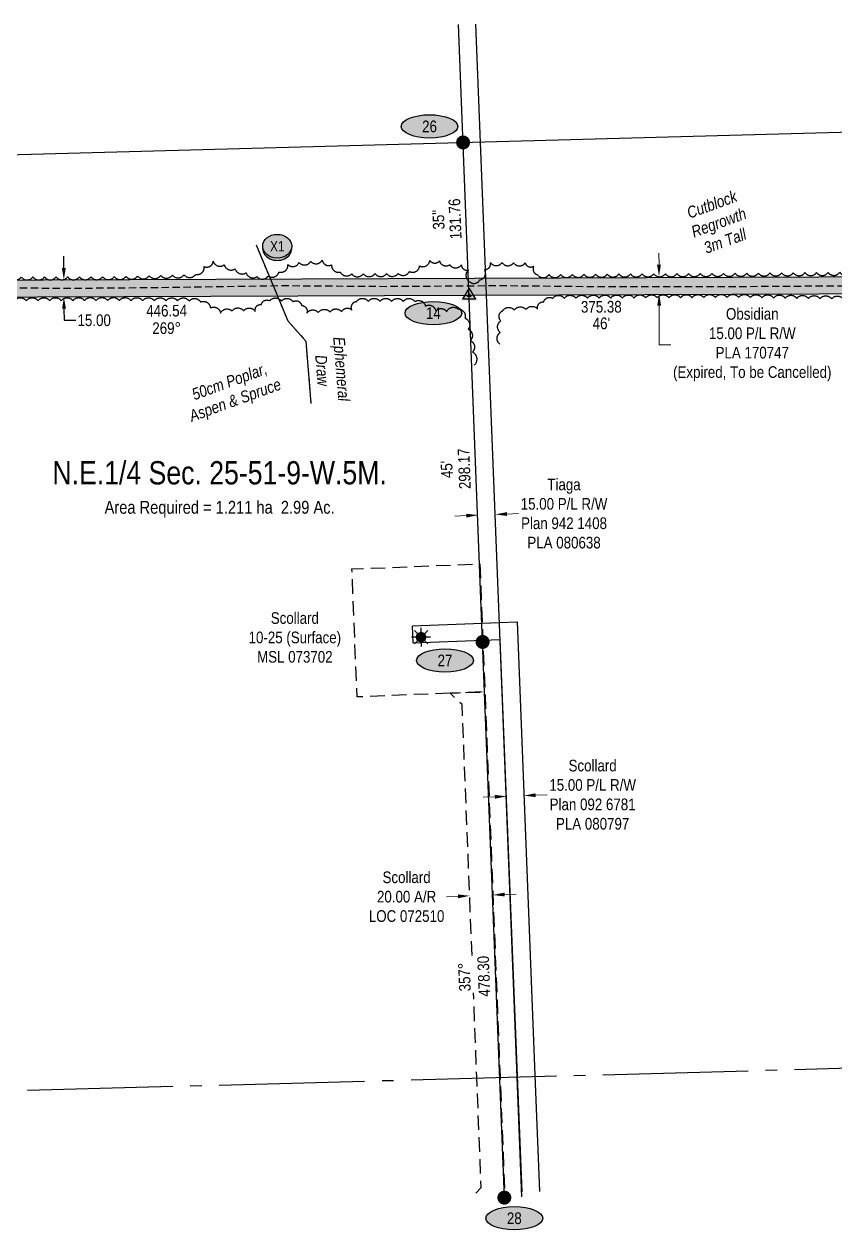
# Model space of a CAD drawing. Extents: x 615581 to 623475, y 5921655 to 5926517.
# Drawn here: x 620086 to 620783, y 5921765 to 5922802 of the extents above; entities that cross this region are included whole.
import ezdxf
from ezdxf.enums import TextEntityAlignment as Align

# ---------------------------------------------------------------- set-up
doc = ezdxf.new("R2010")
doc.units = 0
doc.header["$LTSCALE"] = 5
doc.header["$PDSIZE"] = 0.5
for name, pattern in [('0', [1, 1, 0]), ('foc-ACCESSROAD', [3.75, 2.5, -1.25]), ('foc-QUARTERLINE', [33, 25, -3, 2, -3]), ('foc-TOPO-ephemeral', [6.25, 3.125, -0.625, 0.625, -0.625, 0.625, -0.625]), ('UG_PIPE', [1.875, 1.25, -0.625])]:
    doc.linetypes.add(name, pattern=pattern)
doc.layers.get('Defpoints').update_dxf_attribs({"color": 9})
for name, color, linetype in [('AS-PIPE-UG', 44, 'UG_PIPE'), ('C-RW', 13, 'Continuous'), ('C-SYMBOL', 7, 'Continuous'), ('C-WS-S', 8, 'Continuous'), ('F-AR', 190, 'foc-ACCESSROAD'), ('F-RW', 190, 'Continuous'), ('F-WS', 190, 'foc-ACCESSROAD'), ('L-AREAREQUIRED', 7, 'Continuous'), ('L-BD', 7, 'Continuous'), ('L-BD1', 253, 'Continuous'), ('L-MON', 1, 'Continuous'), ('L-QSEC', 8, 'foc-QUARTERLINE'), ('L-SEC', 7, 'Continuous'), ('P-CROSSINGS', 250, 'Continuous'), ('P-ELEVATION', 7, 'Continuous'), ('P-PROPOSED', 10, 'Continuous'), ('P-PROPOSED-H', 21, 'Continuous'), ('P-TXT', 4, 'Continuous'), ('T-BUSH', 110, '0'), ('T-BUSH-T', 110, 'Continuous'), ('T-DRAW', 143, 'foc-TOPO-ephemeral'), ('T-WATER-T', 170, 'Continuous')]:
    doc.layers.add(name, color=color, linetype=linetype)
for name, color, linetype, lineweight in [('C-RW-T', 13, 'Continuous', 9), ('F-AR-T', 190, 'Continuous', 9), ('F-RW-T', 190, 'Continuous', 9), ('F-WS-T', 190, 'Continuous', 9), ('T-TEXT', 48, 'Continuous', 18)]:
    doc.layers.add(name, color=color, linetype=linetype, lineweight=lineweight)
doc.styles.add('100L', font='ARIALN.TTF', dxfattribs={"height": 11})
doc.styles.add('175L', font='ARIALN.TTF', dxfattribs={"height": 20})
doc.styles.add('80', font='ARIALN.TTF', dxfattribs={"height": 10})
doc.styles.add('80CG', font='ARIALN.TTF', dxfattribs={"height": 10})
doc.styles.add('80L', font='ARIALN.TTF', dxfattribs={"height": 10})
doc.styles.add('Crossing', font='ARIALN.TTF', dxfattribs={"height": 10})
doc.styles.add('foc-LtypeFont', font='ARIALN.TTF', dxfattribs={"height": 7.35})
doc.linetypes.add('foc-TOPO-flowdirection-NOLINE', pattern='A,0,[">",foc-LtypeFont,S=0.3,R=0,X=0,Y=-0.945],-20,[">",foc-LtypeFont,S=0.3,R=0,X=0,Y=-0.945],0', length=20)
doc.dimstyles.new('Compass 5 000', dxfattribs={"dimscale": 5, "dimtxt": 9, "dimasz": 2, "dimexe": 0.2, "dimexo": 0.0625, "dimgap": 0.5, "dimtad": 0, "dimtih": 1, "dimtoh": 1, "dimzin": 0, "dimdsep": 46, "dimtxsty": '80CG', "dimcen": 0.1, "dimse1": 1, "dimse2": 1, "dimclrd": 256, "dimclrt": 256, "dimaunit": 1, "dimadec": 4, "dimazin": 0, "dimtfac": 0.06, "dimtofl": 0, "dimtmove": 0, "dimatfit": 1, "dimfxl": 0.2, "dimtolj": 1, "dimtzin": 0, "dimlwd": -1, "dimarcsym": 0})

# ---------------------------------------------------------------- blocks, each defined once
blk = doc.blocks.new('fdia')
at = {"color": 255, "const_width": 1}
blk.add_lwpolyline([(-0.5, 0, 1), (0.5, 0, 1)], format="xyb", close=True, dxfattribs=at)
blk = doc.blocks.new('Fdiaa')
blk.add_blockref('fdia', (0, 0))
blk = doc.blocks.new('fdib')
at = {"color": 1, "const_width": 1.6}
blk.add_lwpolyline([(-0.4, 0, 1), (0.4, 0, 1)], format="xyb", close=True, dxfattribs=at)
at = {"color": 1}
blk.add_circle((0, 0), 0.8, dxfattribs=at)
blk = doc.blocks.new('Fdibb')
blk.add_blockref('fdib', (0, 0))
blk = doc.blocks.new('fdicc')
for name in ['Fdibb', 'Fdiaa']:
    blk.add_blockref(name, (0, 0))
blk = doc.blocks.new('FDI')
blk.add_blockref('fdicc', (0, 0))
blk = doc.blocks.new('*D434')
at = {"layer": 'C-RW-T', "transparency": 16777216}
for p, q in [((620631.6, 5922594.7), (620631.5, 5922604.7)), ((620631.7, 5922559.7), (620631.8, 5922526)), ((620631.8, 5922526), (620641.8, 5922526))]:
    blk.add_line(p, q, dxfattribs=at)
for points in [[(620633.2, 5922594.7), (620629.9, 5922594.7), (620631.6, 5922584.7)], [(620633.4, 5922559.7), (620630, 5922559.7), (620631.7, 5922569.7)]]:
    blk.add_solid(points, dxfattribs=at)
at = {"layer": 'Defpoints', "color": 0, "transparency": 16777216}
for p in [(620654.6, 5922584.8), (620631.7, 5922569.7), (620654.7, 5922569.8)]:
    blk.add_point(p, dxfattribs=at)
at = {"layer": 'C-RW-T', "transparency": 16777216, "insert": (620711.8, 5922526), "char_height": 10, "attachment_point": 5, "style": '80CG'}
blk.add_mtext('\\A1;Obsidian\\P15.00 P/L R/W\\PPLA 170747\\P(Expired, To be Cancelled)', dxfattribs=at)
blk = doc.blocks.new('*D442')
at = {"layer": 'Defpoints', "color": 0, "transparency": 16777216}
for p in [(620468.6, 5922056.7), (620488.6, 5922057.5), (620468.7, 5922052.2)]:
    blk.add_point(p, dxfattribs=at)
at = {"layer": 'F-AR-T', "transparency": 16777216}
for p, q in [((620458.8, 5922051.8), (620448.8, 5922051.4)), ((620498.7, 5922053.3), (620508.7, 5922053.7))]:
    blk.add_line(p, q, dxfattribs=at)
for points in [[(620498.7, 5922055), (620498.8, 5922051.7), (620488.7, 5922052.9)], [(620458.7, 5922053.4), (620458.8, 5922050.1), (620468.7, 5922052.2)]]:
    blk.add_solid(points, dxfattribs=at)
at = {"layer": 'F-AR-T', "transparency": 16777216, "insert": (620414.5, 5922051.4), "char_height": 10, "attachment_point": 5, "style": '80CG'}
blk.add_mtext('\\A1;Scollard\\P20.00 A/R\\PLOC 072510', dxfattribs=at)
blk = doc.blocks.new('*D444')
at = {"layer": 'Defpoints', "color": 0, "transparency": 16777216}
for p in [(620475.3, 5922393.1), (620490.3, 5922393.7), (620490.8, 5922380.1)]:
    blk.add_point(p, dxfattribs=at)
at = {"layer": 'F-RW-T', "transparency": 16777216}
for p, q in [((620465.9, 5922379.1), (620455.9, 5922378.7)), ((620500.8, 5922380.4), (620510.8, 5922380.8))]:
    blk.add_line(p, q, dxfattribs=at)
for points in [[(620465.8, 5922380.7), (620465.9, 5922377.4), (620475.9, 5922379.5)], [(620500.8, 5922382.1), (620500.9, 5922378.8), (620490.8, 5922380.1)]]:
    blk.add_solid(points, dxfattribs=at)
at = {"layer": 'F-RW-T', "transparency": 16777216, "insert": (620549.9, 5922380.8), "char_height": 10, "attachment_point": 5, "style": '80CG'}
blk.add_mtext('\\A1;Tiaga\\P15.00 P/L R/W\\PPlan 942 1408\\PPLA 080638', dxfattribs=at)
blk = doc.blocks.new('*D445')
at = {"layer": 'Defpoints', "color": 0, "transparency": 16777216}
for p in [(620515.4, 5922138.3), (620501, 5922123), (620516, 5922123.6)]:
    blk.add_point(p, dxfattribs=at)
at = {"layer": 'F-RW-T', "transparency": 16777216}
for p, q in [((620525.4, 5922138.7), (620535.4, 5922139.1)), ((620490.4, 5922137.3), (620480.4, 5922136.9))]:
    blk.add_line(p, q, dxfattribs=at)
for points in [[(620490.3, 5922139), (620490.5, 5922135.7), (620500.4, 5922137.7)], [(620525.3, 5922140.4), (620525.5, 5922137.1), (620515.4, 5922138.3)]]:
    blk.add_solid(points, dxfattribs=at)
at = {"layer": 'F-RW-T', "transparency": 16777216, "insert": (620574.5, 5922139.1), "char_height": 10, "attachment_point": 5, "style": '80CG'}
blk.add_mtext('\\A1;Scollard\\P15.00 P/L R/W\\PPlan 092 6781\\PPLA 080797', dxfattribs=at)
blk = doc.blocks.new('GAS')
h = blk.add_hatch(color=255)
h.dxf.hatch_style = 1
edge = h.paths.add_edge_path()
edge.add_arc((0, 0), 0.9, 0, 360)
for p, q in [((-0.81, 0), (-1.62, 0)), ((-0.57, 0.57), (-1.14, 1.14)), ((0, 0.81), (0, 1.62)), ((0.57, 0.57), (1.14, 1.14)), ((1.62, 0), (0.81, 0)), ((-0.57, -0.57), (-1.14, -1.14)), ((0, -0.81), (0, -1.62)), ((1.14, -1.14), (0.57, -0.57))]:
    blk.add_line(p, q)
blk.add_circle((0, 0), 0.8)
blk = doc.blocks.new('*U468')
at = {"layer": 'P-ELEVATION'}
h = blk.add_hatch(color=111, dxfattribs=at)
h.dxf.hatch_style = 1
edge = h.paths.add_edge_path()
edge.add_ellipse((0, 0), major_axis=(-24.4, 0), ratio=0.410256, start_angle=0, end_angle=360)
at = {"layer": 'P-ELEVATION', "color": 7, "flags": 128}
blk.add_lwpolyline([(0, 0, 12.5, 0, 0), (-14, -3.3, 0, 0, 0)], format="xyseb", dxfattribs=at)
at = {"layer": 'P-ELEVATION', "color": 7}
blk.add_ellipse((0, 0), major_axis=(-24.4, 0), ratio=0.410256, dxfattribs=at)
at = {"layer": 'P-ELEVATION', "style": '80'}
blk.add_attdef('ELEVATION', text='', height=10, dxfattribs=at).set_placement((0, 0), align=Align.MIDDLE_CENTER)
blk = doc.blocks.new('xing2')
h = blk.add_hatch(color=50)
h.dxf.hatch_style = 1
edge = h.paths.add_edge_path()
edge.add_ellipse((0, 0), major_axis=(-12.5, 0), ratio=0.816297, start_angle=0, end_angle=360)
h = blk.add_hatch(color=250)
h.dxf.hatch_style = 1
edge = h.paths.add_edge_path()
edge.add_ellipse((0, -2), major_axis=(-12.5, 0), ratio=0.816297, start_angle=0, end_angle=180)
edge.add_line((12.5, -2), (12.5, 0))
edge.add_ellipse((0, 0), major_axis=(-12.5, 0), ratio=0.816297, start_angle=0, end_angle=180, ccw=False)
edge.add_line((-12.5, 0), (-12.5, -2))
at = {"color": 250}
blk.add_ellipse((0, 0), major_axis=(-12.5, 0), ratio=0.816297, dxfattribs=at)
blk.add_ellipse((0, -2), major_axis=(-12.5, 0), ratio=0.816297, start_param=0, end_param=3.141593, dxfattribs=at)
at = {"color": 250, "style": 'Crossing'}
blk.add_attdef('CROSSING', text='', height=9, dxfattribs=at).set_placement((0.1, 0), align=Align.MIDDLE_CENTER)
at = {"color": 250, "style": 'Crossing', "flags": 1}
for tag, p in [('OWNER', (0.1, -12.5)), ('DESCRIPTION', (0.1, -25.8)), ('LOCATION', (0.1, -39.3)), ('DWG_REF', (0.1, -52.8))]:
    blk.add_attdef(tag, text='', height=9, dxfattribs=at).set_placement(p, align=Align.MIDDLE_CENTER)
blk = doc.blocks.new('*D487')
at = {"layer": 'Defpoints', "color": 0, "transparency": 16777216}
for p in [(620119.5, 5922582), (620119.6, 5922567), (620119.8, 5922567)]:
    blk.add_point(p, dxfattribs=at)
at = {"layer": 'P-TXT', "transparency": 16777216}
for p, q in [((620119.7, 5922592), (620119.7, 5922602)), ((620119.8, 5922557), (620119.9, 5922547)), ((620119.9, 5922547), (620129.9, 5922547))]:
    blk.add_line(p, q, dxfattribs=at)
for points in [[(620121.4, 5922592), (620118, 5922592), (620119.7, 5922582)], [(620121.5, 5922557), (620118.2, 5922557), (620119.8, 5922567)]]:
    blk.add_solid(points, dxfattribs=at)
at = {"layer": 'P-TXT', "transparency": 16777216, "insert": (620145.8, 5922547), "char_height": 10, "attachment_point": 5, "style": '80CG'}
blk.add_mtext('\\A1;15.00', dxfattribs=at)
blk = doc.blocks.new('TRIA')
blk.add_hatch(color=255).paths.add_polyline_path([(-0.04, 1.52), (-1.47, -0.87), (1.39, -0.87)])
blk = doc.blocks.new('Hybrid_Point')
h = blk.add_hatch(color=4)
h.dxf.hatch_style = 1
h.paths.add_polyline_path([(-0.29, -0.15), (0, 0.33), (0.29, -0.15)])
at = {"color": 4}
for points in [[(-1.08, -0.6), (0, 1.2), (1.08, -0.6)], [(-0.29, -0.15), (0, 0.33), (0.29, -0.15)]]:
    blk.add_lwpolyline(points, close=True, dxfattribs=at)
blk.add_blockref('TRIA', (0.04, 0.07))

msp = doc.modelspace()

# ---------------------------------------------------------------- hatches: boundary and pattern name
at = {"layer": 'P-PROPOSED-H'}
h = msp.add_hatch(color=256, dxfattribs=at)
h.dxf.hatch_style = 1
h.paths.add_polyline_path([(619228.87, 5922575.196), (619774.425, 5922579.851), (619845.862, 5922652.543), (619956.523, 5922652.543), (620027.999, 5922581.609), (620843.1, 5922584.711), (620843.468, 5922569.718), (620021.846, 5922566.59), (619950.345, 5922637.549), (619852.15, 5922637.549), (619780.765, 5922564.91), (619229.25, 5922560.204)])

# ---------------------------------------------------------------- linework, layer by layer
at = {"layer": 'AS-PIPE-UG', "flags": 128}
msp.add_lwpolyline([(618112.152, 5922361.371), (618114.657, 5922361.101), (618119.109, 5922359.894), (618129.215, 5922357.181), (618144.025, 5922351.948), (618156.42, 5922347.813), (618162.762, 5922345.611), (618164.998, 5922346.358), (618166.729, 5922350.305), (618168.998, 5922359.871), (618171.464, 5922370.413), (618173.331, 5922378.553), (618175.161, 5922387.223), (618177.132, 5922390.592), (618179.046, 5922394.856), (618188.984, 5922399.933), (618245.634, 5922433.055), (618326.741, 5922480.301), (618362.138, 5922501.11), (618367.258, 5922504.066), (618372.028, 5922506.638), (618376.639, 5922509.487), (618378.934, 5922512.664), (618378.824, 5922519.174), (618380.477, 5922559.09), (618379.994, 5922570.687), (618379.837, 5922581.256), (618380.08, 5922584.839), (618379.878, 5922586.669), (618380.895, 5922589.974), (618382.304, 5922590.999), (618387.201, 5922590.862), (618392.627, 5922590.491), (618426.747, 5922589.029), (618527.915, 5922586.54), (618638.969, 5922586.534), (618698.36, 5922586.182), (618760.196, 5922585.226), (618773.713, 5922585.198), (618777.905, 5922584.784), (618784.55, 5922580.516), (618792.805, 5922575.521), (618804.287, 5922568.662), (618808.67, 5922566.286), (618812.891, 5922565.633), (618822.322, 5922566.656), (618835.206, 5922566.674), (618891.279, 5922564.531), (618967.853, 5922566.397), (619059.462, 5922567.872), (619184.117, 5922567.705), (619259.774, 5922568.733), (619360.223, 5922568.903), (619462.426, 5922570.148), (619621.11, 5922571.735), (619716.324, 5922571.9), (619744.996, 5922573.545), (619751.338, 5922574.846), (619761.986, 5922576.803), (619770.992, 5922578.127), (619780.347, 5922578.717), (619782.86, 5922579.346), (619786.616, 5922583.229), (619795.981, 5922592.941), (619807.293, 5922603.793), (619824.617, 5922621.199), (619833.348, 5922629.434), (619844.637, 5922639.947), (619849.161, 5922644.333), (619854.938, 5922645.5), (619869.785, 5922645.347), (619877.78, 5922644.872), (619896.666, 5922643.98), (619919.236, 5922643.967), (619936.124, 5922643.623), (619948.873, 5922643.215), (619952.754, 5922642.922), (619957.592, 5922642.454), (619960.739, 5922639.414), (619975.456, 5922625.124), (619999.111, 5922602.776), (620025.063, 5922581.625), (620031.553, 5922577.619), (620035.7, 5922577.484), (620047.876, 5922575.663), (620052.649, 5922574.976), (620131.357, 5922574.636), (620196.263, 5922575.2), (620305.124, 5922576.863), (620305.127, 5922576.86), (620398.133, 5922576.199), (620495.397, 5922576.9), (620591.795, 5922575.924), (620709.961, 5922576.197), (620868.77, 5922577.232), (620968.43, 5922577.882), (621147.28, 5922578.339), (621246.707, 5922578.94), (621334.6, 5922579.065), (621425.738, 5922578.534), (621432.589, 5922578.795), (621436.534, 5922578.493), (621439.019, 5922576.265), (621442.074, 5922573.225), (621467.195, 5922551.862), (621493.083, 5922523.973), (621498.25, 5922518.664), (621501.375, 5922515.481), (621504.122, 5922512.987), (621505.519, 5922511.157), (621505.892, 5922507.423), (621506.009, 5922503.387), (621508.335, 5922469.748), (621510.408, 5922407.951), (621511.369, 5922361.211), (621514.99, 5922342.777), (621517.796, 5922334.962), (621519.335, 5922331.019), (621523.62, 5922321.994), (621527.42, 5922313.034), (621530.667, 5922306.313), (621534.691, 5922298.316), (621537.502, 5922291.876), (621539.103, 5922288.984), (621542.262, 5922284.527), (621545.889, 5922280.745), (621548.769, 5922279.251), (621556.924, 5922277.84), (621569.725, 5922278.099), (621596.455, 5922278.268), (621613.925, 5922279.311), (621627.235, 5922280.048)], dxfattribs=at)
at = {"layer": 'C-RW'}
msp.add_lwpolyline([(619228.87, 5922575.196), (619774.425, 5922579.851), (619845.862, 5922652.543), (619956.523, 5922652.543), (620027.999, 5922581.609), (620843.1, 5922584.711), (620843.468, 5922569.718), (620843.467, 5922569.718), (620021.846, 5922566.59), (619950.345, 5922637.549), (619852.15, 5922637.549), (619780.765, 5922564.91), (619229.25, 5922560.204)], close=True, dxfattribs=at)
at = {"layer": 'F-AR', "flags": 128}
msp.add_lwpolyline([(620473.963, 5921796.531), (620478.629, 5921801.448), (620474.888, 5921896.539), (620462.252, 5922216.77), (620451.856, 5922226.377), (620481.852, 5922227.56), (620494.883, 5921897.096), (620498.822, 5921797.222)], dxfattribs=at)
at = {"layer": 'F-RW', "flags": 128}
for points in [[(620479.878, 5922270.457), (620459.113, 5922801.23)], [(620494.861, 5922271.043), (620474.103, 5922801.647)], [(620513.81, 5921797.639), (620509.876, 5921897.512), (620495.089, 5922272.324), (620480.108, 5922271.734), (620420.147, 5922269.369), (620419.556, 5922284.358), (620479.518, 5922286.721), (620494.498, 5922287.312), (620509.496, 5922287.903), (620524.881, 5921897.93), (620528.814, 5921798.056)], [(620498.562, 5921792.695), (620479.878, 5922270.457)], [(620513.545, 5921793.281), (620494.861, 5922271.043)]]:
    msp.add_lwpolyline(points, dxfattribs=at)
at = {"layer": 'F-WS', "flags": 128}
msp.add_lwpolyline([(620451.856, 5922226.377), (620371.872, 5922223.222), (620367.535, 5922333.199), (620477.513, 5922337.537), (620479.518, 5922286.721), (620480.108, 5922271.734), (620481.852, 5922227.56), (620451.856, 5922226.377)], close=True, dxfattribs=at)
at = {"layer": 'L-QSEC', "flags": 128}
msp.add_lwpolyline([(620088.454, 5921885.029), (620859.738, 5921905.922)], dxfattribs=at)
at = {"layer": 'L-SEC', "flags": 128}
msp.add_lwpolyline([(619226.561, 5922666.327), (620840.026, 5922710.125)], dxfattribs=at)
at = {"layer": 'P-PROPOSED', "flags": 128}
msp.add_lwpolyline([(619228.87, 5922575.196), (619774.425, 5922579.851), (619845.862, 5922652.543), (619956.523, 5922652.543), (620027.999, 5922581.609), (620843.1, 5922584.711), (620843.468, 5922569.718), (620021.846, 5922566.59), (619950.345, 5922637.549), (619852.15, 5922637.549), (619780.765, 5922564.91), (619229.25, 5922560.204), (619228.87, 5922575.196)], close=True, dxfattribs=at)
at = {"layer": 'T-BUSH', "flags": 128}
for points in [[(619230.794, 5922612.605, 0.52056705), (619231.511, 5922602.631, 0.52056705), (619232.228, 5922592.656, 0.52056705), (619238.431, 5922588.791, 0.52056705), (619248.418, 5922589.238, 0.52056705), (619258.413, 5922588.922, 0.52056705), (619268.408, 5922588.606, 0.52056705), (619273.814, 5922581.86, 0.52056705), (619283.804, 5922581.431, 0.52056705), (619293.795, 5922581.002, 0.52056705), (619303.786, 5922580.573, 0.52056705), (619313.779, 5922580.265, 0.52056705), (619323.779, 5922580.332, 0.52056705), (619333.779, 5922580.399, 0.52056705), (619343.778, 5922580.466, 0.52056705), (619353.778, 5922580.534, 0.52056705), (619363.778, 5922580.601, 0.52056705), (619373.778, 5922580.668, 0.52056705), (619383.777, 5922580.735, 0.52056705), (619393.777, 5922580.802, 0.52056705), (619403.777, 5922580.87, 0.52056705), (619413.777, 5922580.937, 0.52056705), (619423.777, 5922581.004, 0.52056705), (619433.776, 5922581.058, 0.52056705), (619443.776, 5922580.95, 0.52056705), (619453.775, 5922580.842, 0.52056705), (619463.775, 5922580.734, 0.52056705), (619473.774, 5922580.626, 0.52056705), (619483.773, 5922580.518, 0.52056705), (619493.773, 5922580.409, 0.52056705), (619503.772, 5922580.301, 0.52056705), (619513.77, 5922580.46, 0.52056705), (619523.765, 5922580.736, 0.52056705), (619533.748, 5922581.326, 0.52056705), (619543.731, 5922581.915, 0.52056705), (619553.713, 5922582.504, 0.52056705), (619563.696, 5922583.093, 0.52056705), (619573.682, 5922582.871, 0.52056705), (619583.67, 5922582.374, 0.52056705), (619593.658, 5922581.877, 0.52056705), (619603.645, 5922581.38, 0.52056705), (619613.645, 5922581.372, 0.52056705), (619623.645, 5922581.381, 0.52056705), (619633.645, 5922581.39, 0.52056705), (619643.645, 5922581.4, 0.52056705), (619653.645, 5922581.409, 0.52056705), (619663.645, 5922581.418, 0.52056705), (619673.645, 5922581.427, 0.52056705), (619683.642, 5922581.595, 0.52056705), (619693.637, 5922581.926, 0.52056705), (619703.631, 5922582.258, 0.52056705), (619713.629, 5922582.083, 0.52056705), (619723.627, 5922581.881, 0.52056705), (619733.564, 5922582.172, 0.52056705), (619743.214, 5922584.794, 0.52056705), (619752.824, 5922587.551, 0.52056705), (619762.307, 5922590.723, 0.52056705), (619771.79, 5922593.898, 0.52056705), (619781.27, 5922597.08, 0.52056705), (619790.527, 5922600.61, 0.52056705), (619797.385, 5922607.888, 0.52056705), (619804.242, 5922615.167, 0.52056705), (619811.099, 5922622.445, 0.52056705), (619817.957, 5922629.724, 0.52056705), (619824.139, 5922637.29, 0.52056705), (619824.003, 5922647.285, 0.52056705), (619830.787, 5922654.126, 0.52056705), (619837.936, 5922661.116, 0.52056705), (619845.517, 5922666.059, 0.52056705), (619854.918, 5922662.65, 0.52056705), (619859.847, 5922655.535, 0.52056705), (619868.919, 5922655.087, 0.52056705), (619878.807, 5922656.582, 0.52056705), (619888.694, 5922658.077, 0.52056705), (619898.582, 5922659.572, 0.52056705), (619907.772, 5922656.936, 0.52056705), (619917.505, 5922654.993, 0.52056705), (619927.465, 5922654.497, 0.52056705), (619935.664, 5922659.279, 0.52056705), (619940.773, 5922667.72, 0.52056705), (619949.791, 5922666.839, 0.52056705), (619959.505, 5922664.467, 0.52056705), (619968.358, 5922660.042, 0.52056705), (619974.441, 5922652.732, 0.52056705), (619978.207, 5922643.468, 0.52056705), (619979.425, 5922634.082, 0.52056705), (619987.576, 5922628.289, 0.52056705), (619995.125, 5922621.905, 0.52056705), (620001.164, 5922613.989, 0.52056705), (620008.47, 5922607.161, 0.52056705), (620016.068, 5922603.432, 0.52056705), (620024.208, 5922601.993, 0.52056705), (620032.129, 5922595.889, 0.52056705), (620041.751, 5922594.427, 0.52056705), (620051.74, 5922593.967, 0.52056705), (620053.505, 5922584.959, 0.52056705), (620063.077, 5922584.16, 0.52056705), (620073.077, 5922584.2, 0.52056705), (620083.077, 5922584.239, 0.52056705), (620093.077, 5922584.279, 0.52056705), (620103.077, 5922584.318, 0.52056705), (620113.077, 5922584.357, 0.52056705), (620123.077, 5922584.397, 0.52056705), (620133.077, 5922584.436, 0.52056705), (620143.076, 5922584.476, 0.52056705), (620153.076, 5922584.515, 0.52056705), (620163.076, 5922584.555, 0.52056705), (620173.073, 5922584.8, 0.52056705), (620183.069, 5922585.085, 0.52056705), (620193.065, 5922585.37, 0.52056705), (620203.061, 5922585.655, 0.52056705), (620213.057, 5922585.94, 0.52056705), (620223.053, 5922586.225, 0.52056705), (620233.048, 5922586.51, 0.52056705), (620240.401, 5922593.158, 0.52056705), (620248.154, 5922597.812, 0.52056705), (620257.647, 5922594.668, 0.52056705), (620267.059, 5922591.291, 0.52056705), (620276.472, 5922587.914, 0.52056705), (620285.885, 5922584.537, 0.52056705), (620295.332, 5922585.096, 0.52056705), (620304.704, 5922588.483, 0.52056705), (620312.414, 5922594.851, 0.52056705), (620322.029, 5922596.672, 0.52056705), (620331.976, 5922597.699, 0.52056705), (620341.923, 5922598.726, 0.52056705), (620349.994, 5922594.667, 0.52056705), (620357.5, 5922588.479, 0.52056705), (620367.317, 5922586.976, 0.52056705), (620377.317, 5922587.069, 0.52056705), (620387.316, 5922587.161, 0.52056705), (620397.316, 5922587.254, 0.52056705), (620407.315, 5922587.346, 0.52056705), (620416.927, 5922588.93, 0.52056705), (620425.701, 5922593.726, 0.52056705), (620434.476, 5922598.521, 0.52056705), (620442.771, 5922598.109, 0.52056705), (620451.636, 5922594.804, 0.52056705), (620461.633, 5922594.558, 0.52056705), (620467.87, 5922590.441, 0.52056705), (620468.409, 5922580.456, 0.52056705), (620477.464, 5922581.721, 0.52056705), (620481.495, 5922590.642, 0.52056705), (620486.506, 5922596.683, 0.52056705), (620496.505, 5922596.566, 0.52056705), (620506.504, 5922596.448, 0.52056705), (620516.504, 5922596.33, 0.52056705), (620524.054, 5922593.639, 0.52056705), (620527.048, 5922586.209, 0.52056705), (620537.048, 5922586.298, 0.52056705), (620547.048, 5922586.386, 0.52056705), (620557.047, 5922586.475, 0.52056705), (620567.047, 5922586.563, 0.52056705), (620577.046, 5922586.652, 0.52056705), (620587.046, 5922586.74, 0.52056705), (620597.046, 5922586.829, 0.52056705), (620607.045, 5922586.893, 0.52056705), (620617.045, 5922586.953, 0.52056705), (620627.045, 5922587.013, 0.52056705), (620637.045, 5922587.074, 0.52056705), (620647.045, 5922587.134, 0.52056705), (620657.044, 5922587.194, 0.52056705), (620667.044, 5922587.254, 0.52056705), (620677.044, 5922587.315, 0.52056705), (620687.044, 5922587.375, 0.52056705), (620697.044, 5922587.435, 0.52056705), (620707.043, 5922587.524, 0.52056705), (620717.043, 5922587.615, 0.52056705), (620727.043, 5922587.707, 0.52056705), (620737.042, 5922587.798, 0.52056705), (620747.042, 5922587.889, 0.52056705), (620757.041, 5922587.98, 0.52056705), (620767.041, 5922588.072, 0.52056705), (620777.04, 5922588.163, 0.52056705), (620787.04, 5922588.254, 0.52056705), (620797.04, 5922588.345, 0.52056705), (620803.041, 5922593.237, 0.52056705), (620807.869, 5922599.563, 0.52056705), (620817.867, 5922599.731, 0.52056705), (620827.866, 5922599.899, 0.52056705), (620836.422, 5922601.692, 0.52056705), (620837.778, 5922611.6, 0.52056705), (620839.134, 5922621.507, 0.52056705), (620838.746, 5922633.168, 0.52056705)], [(619233.256, 5922517.728, -0.52056705), (619233.142, 5922527.728, -0.52056705), (619233.027, 5922537.727, -0.52056705), (619235.119, 5922545.692, -0.52056705), (619245.095, 5922546.386, -0.52056705), (619255.071, 5922547.081, -0.52056705), (619265.059, 5922547.461, -0.52056705), (619272.808, 5922549.644, -0.52056705), (619275.207, 5922556.781, -0.52056705), (619285.207, 5922556.751, -0.52056705), (619295.207, 5922556.721, -0.52056705), (619305.207, 5922556.691, -0.52056705), (619315.206, 5922556.715, -0.52056705), (619325.204, 5922556.915, -0.52056705), (619335.202, 5922557.114, -0.52056705), (619345.2, 5922557.313, -0.52056705), (619355.198, 5922557.512, -0.52056705), (619365.196, 5922557.711, -0.52056705), (619375.194, 5922557.91, -0.52056705), (619385.192, 5922558.109, -0.52056705), (619395.19, 5922558.308, -0.52056705), (619405.188, 5922558.507, -0.52056705), (619415.186, 5922558.706, -0.52056705), (619425.185, 5922558.895, -0.52056705), (619435.183, 5922559.074, -0.52056705), (619445.181, 5922559.253, -0.52056705), (619455.18, 5922559.432, -0.52056705), (619465.178, 5922559.612, -0.52056705), (619475.177, 5922559.791, -0.52056705), (619485.175, 5922559.97, -0.52056705), (619495.173, 5922560.149, -0.52056705), (619505.172, 5922560.328, -0.52056705), (619515.171, 5922560.466, -0.52056705), (619525.171, 5922560.533, -0.52056705), (619535.17, 5922560.601, -0.52056705), (619545.17, 5922560.668, -0.52056705), (619555.17, 5922560.736, -0.52056705), (619565.169, 5922560.73, -0.52056705), (619575.166, 5922560.494, -0.52056705), (619585.163, 5922560.258, -0.52056705), (619595.161, 5922560.022, -0.52056705), (619605.158, 5922559.786, -0.52056705), (619615.155, 5922559.573, -0.52056705), (619625.152, 5922559.82, -0.52056705), (619635.149, 5922560.067, -0.52056705), (619645.146, 5922560.314, -0.52056705), (619655.143, 5922560.561, -0.52056705), (619665.14, 5922560.405, -0.52056705), (619670.395, 5922553.54, -0.52056705), (619671.339, 5922543.764, -0.52056705), (619670.897, 5922533.774, -0.52056705), (619670.875, 5922524.254, -0.52056705), (619680.75, 5922525.83, -0.52056705), (619690.7, 5922526.312, -0.52056705), (619700.698, 5922526.099, -0.52056705), (619710.696, 5922525.885, -0.52056705), (619720.66, 5922525.055, -0.52056705), (619730.623, 5922524.197, -0.52056705), (619731.225, 5922532.29, -0.52056705), (619731.689, 5922542.179, -0.52056705), (619733.277, 5922552.052, -0.52056705), (619737.334, 5922559.263, -0.52056705), (619747.299, 5922560.101, -0.52056705), (619757.263, 5922560.94, -0.52056705), (619764.577, 5922555.641, -0.52056705), (619773.538, 5922553.347, -0.52056705), (619783.536, 5922553.148, -0.52056705), (619789.535, 5922557.642, -0.52056705), (619792.709, 5922567.077, -0.52056705), (619796.361, 5922576.387, -0.52056705), (619803.004, 5922583.767, -0.52056705), (619810.087, 5922590.823, -0.52056705), (619817.364, 5922597.682, -0.52056705), (619824.641, 5922604.542, -0.52056705), (619831.917, 5922611.401, -0.52056705), (619839.443, 5922617.069, -0.52056705), (619848.455, 5922616.009, -0.52056705), (619856.177, 5922622.363, -0.52056705), (619865.307, 5922623.085, -0.52056705), (619873.957, 5922627.053, -0.52056705), (619878.828, 5922633.941, -0.52056705), (619888.819, 5922634.367, -0.52056705), (619898.81, 5922634.792, -0.52056705), (619908.8, 5922635.217, -0.52056705), (619918.735, 5922634.157, -0.52056705), (619928.651, 5922632.923, -0.52056705), (619937.79, 5922628.865, -0.52056705), (619946.806, 5922624.577, -0.52056705), (619955.229, 5922619.186, -0.52056705), (619963.945, 5922615.81, -0.52056705), (619972.651, 5922612.943, -0.52056705), (619979.461, 5922605.623, -0.52056705), (619986.274, 5922598.303, -0.52056705), (619993.588, 5922591.483, -0.52056705), (620000.901, 5922584.664, -0.52056705), (620006.727, 5922576.864, -0.52056705), (620006.73, 5922566.949, -0.52056705), (620012.205, 5922559.064, -0.52056705), (620018.851, 5922551.592, -0.52056705), (620025.087, 5922551.383, -0.52056705), (620033.043, 5922555.26, -0.52056705), (620041.496, 5922557.526, -0.52056705), (620047.459, 5922563.693, -0.52056705), (620057.459, 5922563.713, -0.52056705), (620067.459, 5922563.733, -0.52056705), (620077.459, 5922563.753, -0.52056705), (620087.459, 5922563.773, -0.52056705), (620097.459, 5922563.793, -0.52056705), (620107.459, 5922563.813, -0.52056705), (620117.459, 5922563.833, -0.52056705), (620127.459, 5922563.853, -0.52056705), (620137.459, 5922563.873, -0.52056705), (620147.459, 5922563.893, -0.52056705), (620157.459, 5922563.913, -0.52056705), (620167.459, 5922563.926, -0.52056705), (620177.459, 5922563.873, -0.52056705), (620187.459, 5922563.82, -0.52056705), (620197.459, 5922563.767, -0.52056705), (620207.459, 5922563.714, -0.52056705), (620217.458, 5922563.661, -0.52056705), (620227.458, 5922563.608, -0.52056705), (620237.242, 5922562.793, -0.52056705), (620245.784, 5922557.593, -0.52056705), (620254.491, 5922553.26, -0.52056705), (620264.346, 5922554.954, -0.52056705), (620274.3, 5922555.125, -0.52056705), (620284.292, 5922554.71, -0.52056705), (620289.571, 5922560.538, -0.52056705), (620296.823, 5922563.774, -0.52056705), (620306.816, 5922563.392, -0.52056705), (620316.808, 5922563.01, -0.52056705), (620324.288, 5922559.722, -0.52056705), (620328.629, 5922553.076, -0.52056705), (620338.617, 5922553.575, -0.52056705), (620348.604, 5922554.074, -0.52056705), (620358.602, 5922554.274, -0.52056705), (620367.481, 5922555.846, -0.52056705), (620371.573, 5922563.301, -0.52056705), (620381.573, 5922563.258, -0.52056705), (620391.573, 5922563.214, -0.52056705), (620401.573, 5922563.17, -0.52056705), (620411.573, 5922563.127, -0.52056705), (620421.573, 5922563.083, -0.52056705), (620430.689, 5922559.265, -0.52056705), (620439.67, 5922554.867, -0.52056705), (620449.037, 5922554.365, -0.52056705), (620458.647, 5922556.739, -0.52056705), (620464.664, 5922548.752, -0.52056705), (620467.461, 5922539.326, -0.52056705), (620469.395, 5922529.515, -0.52056705), (620471.144, 5922519.674, -0.52056705), (620472.593, 5922508.396, -0.52056705)], [(620494.654, 5922526.478, -0.52056705), (620495.103, 5922536.468, -0.52056705), (620495.552, 5922546.458, -0.52056705), (620497.18, 5922555.27, -0.52056705), (620507.169, 5922555.719, -0.52056705), (620517.159, 5922556.169, -0.52056705), (620527.149, 5922556.618, -0.52056705), (620532.43, 5922562.817, -0.52056705), (620540.101, 5922565.827, -0.52056705), (620550.101, 5922565.875, -0.52056705), (620560.101, 5922565.923, -0.52056705), (620570.101, 5922565.971, -0.52056705), (620580.1, 5922566.019, -0.52056705), (620590.1, 5922566.067, -0.52056705), (620600.1, 5922566.115, -0.52056705), (620610.1, 5922566.169, -0.52056705), (620620.1, 5922566.224, -0.52056705), (620630.1, 5922566.279, -0.52056705), (620640.1, 5922566.335, -0.52056705), (620650.099, 5922566.39, -0.52056705), (620660.099, 5922566.445, -0.52056705), (620670.099, 5922566.501, -0.52056705), (620680.099, 5922566.556, -0.52056705), (620690.099, 5922566.611, -0.52056705), (620700.099, 5922566.643, -0.52056705), (620710.097, 5922566.48, -0.52056705), (620720.096, 5922566.317, -0.52056705), (620730.095, 5922566.153, -0.52056705), (620740.093, 5922565.99, -0.52056705), (620750.092, 5922565.827, -0.52056705), (620760.091, 5922565.664, -0.52056705), (620770.089, 5922565.5, -0.52056705), (620780.088, 5922565.337, -0.52056705), (620790.087, 5922565.174, -0.52056705), (620800.085, 5922565.01, -0.52056705), (620806.648, 5922558.663, -0.52056705), (620815.476, 5922556.568, -0.52056705), (620825.476, 5922556.643, -0.52056705), (620835.476, 5922556.718, -0.52056705), (620838.028, 5922547.553, -0.52056705), (620839.185, 5922537.66, -0.52056705), (620839.464, 5922527.19, -0.52056705)]]:
    msp.add_lwpolyline(points, format="xyb", dxfattribs=at)
at = {"layer": 'T-DRAW', "flags": 128}
msp.add_lwpolyline([(620285.017, 5922611.75), (620312.343, 5922546.424), (620327.868, 5922529.163), (620332.233, 5922475.349)], dxfattribs=at)
at = {"layer": 'T-DRAW', "linetype": 'foc-TOPO-flowdirection-NOLINE', "flags": 128}
msp.add_lwpolyline([(620285.017, 5922611.75), (620312.343, 5922546.424), (620327.868, 5922529.163), (620332.233, 5922475.349)], dxfattribs=at)

# ---------------------------------------------------------------- block references
at = {"xscale": 0.99964425, "yscale": 0.99964425, "zscale": 0.99964425}
for p, values in [((620434.231, 5922713.714), {'ELEVATION': '26'}), ((620437.565, 5922553.189), {'ELEVATION': '14'}), ((620447.52, 5922254.551), {'ELEVATION': '27'}), ((620507.136, 5921774.994), {'ELEVATION': '28'})]:
    msp.add_blockref('*U468', p, dxfattribs=at).add_auto_attribs(values)
at = {"layer": 'C-WS-S', "xscale": 4.998194999999972, "yscale": 4.998194999999972, "zscale": 4.998194999999972}
msp.add_blockref('GAS', (620426.924, 5922274.582), dxfattribs=at)
at = {"layer": 'L-MON'}
for name, p, xscale, yscale, zscale in [('FDI', (620463.077, 5922699.9), 4.999999999999973, 4.999999999999973, 4.999999999999973), ('Hybrid_Point', (620468.225, 5922568.29), 4.999999999999995, 4.999999999999995, 4.999999999999995), ('FDI', (620479.878, 5922270.457), 4.999999999999973, 4.999999999999973, 4.999999999999973), ('FDI', (620498.562, 5921792.695), 4.998221249999998, 4.998221249999998, 4.998221249999998)]:
    msp.add_blockref(name, p, dxfattribs=dict(at, xscale=xscale, yscale=yscale, zscale=zscale))
at = {"layer": 'P-CROSSINGS', "xscale": 0.99964425, "yscale": 0.99964425, "zscale": 0.99964425}
msp.add_blockref('xing2', (620303.224, 5922610.685), dxfattribs=at).add_auto_attribs({'CROSSING': 'X1'})

# ---------------------------------------------------------------- texts
at = {"layer": 'C-SYMBOL', "color": 3, "style": '175L'}
msp.add_text('N.E.1/4 Sec. 25-51-9-W.5M.', height=19.99278, dxfattribs=at).set_placement((620253.663, 5922399.925), align=Align.BOTTOM_CENTER)
at = {"layer": 'F-WS-T', "insert": (620318.38, 5922274.273), "char_height": 9.99639, "attachment_point": 5, "style": '80CG'}
msp.add_mtext('\\A1;Scollard\\P10-25 (Surface)\\PMSL 073702', dxfattribs=at)
at = {"layer": 'L-AREAREQUIRED', "color": 5, "style": '100L'}
msp.add_text('Area Required = 1.211 ha  2.99 Ac.', height=10.99603, dxfattribs=at).set_placement((620253.663, 5922377.433), align=Align.BOTTOM_CENTER)
at = {"layer": 'L-BD1', "style": '80L'}
for s, rotation, p in [('131.76', 92.2404, (620456.145, 5922634.148)), ("35''", 92.2404, (620441.911, 5922633.592)), ('375.38', 0.2035, (620581.965, 5922558.637)), ('446.54', 0.1987, (620208.096, 5922555.273)), ('269°', 0.1987, (620208.148, 5922540.279)), ("46'", 0.2035, (620582.016, 5922544.392)), ('298.17', 92.2404, (620464.047, 5922419.407)), ("45'", 92.2404, (620449.063, 5922418.821))]:
    msp.add_text(s, height=9.9964, rotation=rotation, dxfattribs=at).set_placement(p, align=Align.MIDDLE)
at = {"layer": 'T-BUSH-T', "insert": (620220.653, 5922484.67), "char_height": 9.99644, "attachment_point": 1, "rotation": 20, "style": '80L'}
msp.add_mtext_dynamic_manual_height_columns('\\pi8.5439;{\\fArial Narrow|b0|i1|c0|p34;50cm Poplar,\\P\\pi0.064675;Aspen & Spruce}', width=82.60341, gutter_width=50, heights=[0], dxfattribs=at)
at = {"layer": 'T-TEXT', "insert": (620636.355, 5922637.132), "char_height": 9.99644, "attachment_point": 1, "rotation": 20, "style": '80L'}
msp.add_mtext_dynamic_manual_height_columns('\\pi19.239;{\\fArial Narrow|b0|i1|c0|p34;Cutblock \\P\\pi17.221;Regrowth\\P\\pi22.601;3m Tall}', width=82.60341, gutter_width=50, heights=[0], dxfattribs=at)
at = {"layer": 'T-WATER-T', "insert": (620361.259, 5922533.488), "char_height": 9.99644, "attachment_point": 1, "rotation": 274.637794, "style": '80L'}
msp.add_mtext_dynamic_manual_height_columns('\\pi0.3361;{\\fArial Narrow|b0|i1|c0|p34;Ephemeral\\P\\pi14.598;Draw}', width=55.97995, gutter_width=50, heights=[0], dxfattribs=at)

# ---------------------------------------------------------------- dimensions: what is measured, and where the dimension line sits
at = {"layer": 'C-RW-T'}
dim = msp.add_linear_dim(base=(620631.656, 5922569.72), p1=(620654.607, 5922584.805), p2=(620654.66, 5922569.801), angle=270.20362, text='Obsidian\\P15.00 P/L R/W\\PPLA 170747\\P(Expired, To be Cancelled)', dimstyle='Compass 5 000', dxfattribs=at)
dim.commit()
dim.dimension.update_dxf_attribs({"geometry": '*D434', "text_midpoint": (620711.75, 5922526.049), "dimtype": 161})
at = {"layer": 'F-AR-T'}
dim = msp.add_aligned_dim(p1=(620488.559, 5922057.471), p2=(620468.569, 5922056.683), distance=4.532, text='Scollard\\P20.00 A/R\\PLOC 072510', dimstyle='Compass 5 000', dxfattribs=at)
dim.commit()
dim.dimension.update_dxf_attribs({"geometry": '*D442', "text_midpoint": (620414.472, 5922051.366)})
at = {"layer": 'F-RW-T'}
dim = msp.add_linear_dim(base=(620490.84, 5922380.053), p1=(620475.321, 5922393.107), p2=(620490.302, 5922393.698), angle=2.258945, text='Tiaga\\P15.00 P/L R/W\\PPlan 942 1408\\PPLA 080638', dimstyle='Compass 5 000', dxfattribs=at)
dim.commit()
dim.dimension.update_dxf_attribs({"geometry": '*D444', "text_midpoint": (620549.91, 5922380.841), "dimtype": 161})
dim = msp.add_aligned_dim(p1=(620500.98, 5922123.009), p2=(620515.978, 5922123.601), distance=14.735, text='Scollard\\P15.00 P/L R/W\\PPlan 092 6781\\PPLA 080797', dimstyle='Compass 5 000', dxfattribs=at)
dim.commit()
dim.dimension.update_dxf_attribs({"geometry": '*D445', "text_midpoint": (620574.468, 5922139.112)})
at = {"layer": 'P-TXT'}
dim = msp.add_aligned_dim(p1=(620119.529, 5922581.966), p2=(620119.581, 5922566.963), distance=0.214, text='15.00', dimstyle='Compass 5 000', dxfattribs=at)
dim.commit()
dim.dimension.update_dxf_attribs({"geometry": '*D487', "text_midpoint": (620145.802, 5922546.963)})

# ---------------------------------------------------------------- next in the draw order: texts
at = {"layer": 'L-BD', "insert": (620459.243, 5921982.196), "char_height": 9.99644, "width": 25.6009, "attachment_point": 2, "rotation": 92.2395, "style": '80L', "bg_fill": 3, "box_fill_scale": 1.1, "bg_fill_color": 256, "bg_fill_transparency": 0}
msp.add_mtext('357° 478.30', dxfattribs=at)

doc.saveas('drawing.dxf')
